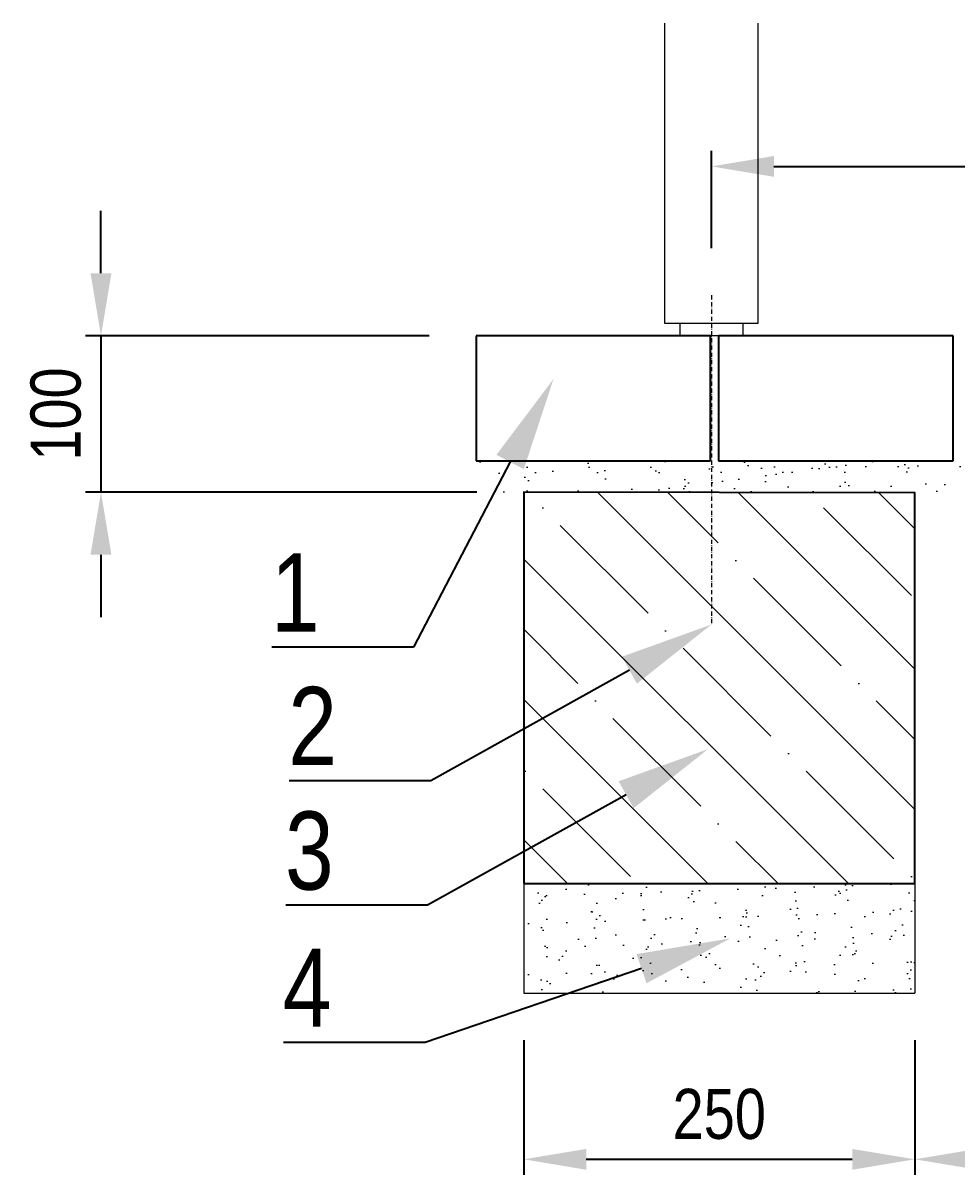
# Model space of a CAD drawing. Header units: millimetres. Extents: x 5064 to 11004, y 3085 to 7285.
# Drawn here: x 7208 to 7805, y 5074 to 5810 of the extents above; entities that cross this region are included whole.
import ezdxf
from ezdxf import colors
from ezdxf.entities.mleader import LeaderData, LeaderLine
from ezdxf.math import Vec2, Vec3

# ---------------------------------------------------------------- set-up
doc = ezdxf.new("R2010")
doc.units = ezdxf.units.MM
doc.header["$LTSCALE"] = 0.3
doc.linetypes.add('DashDot', pattern=[15, 9, -3, 0, -3])
doc.layers.add('SRAFY', color=251, linetype='Continuous', lineweight=13)
doc.styles.add('SEACAD_Arial', font='arial.ttf', dxfattribs={"width": 0.8})
doc.dimstyles.new('ISO-25', dxfattribs={"dimtxt": 1.6, "dimasz": 2, "dimexe": 0.5, "dimexo": 1.5, "dimtad": 1, "dimdec": 0, "dimtxsty": 'SEACAD_Arial', "dimcen": 2, "dimadec": 0, "dimazin": 0, "dimtfac": 1, "dimtdec": 0, "dimtmove": 0, "dimatfit": 3, "dimfxl": 1, "dimarcsym": 0})

# ---------------------------------------------------------------- blocks, each defined once
blk = doc.blocks.new('*D139')
at = {"color": 0, "lineweight": -2, "transparency": 16777216}
for p, q in [((7647.93, 5666.47), (7647.93, 5728.79)), ((8287.93, 5666.44), (8287.93, 5728.79)), ((7687.93, 5718.79), (8247.93, 5718.79))]:
    blk.add_line(p, q, dxfattribs=at)
at = {"color": 0, "transparency": 16777216}
for points in [[(7687.93, 5725.46), (7687.93, 5712.13), (7647.93, 5718.79)], [(8247.93, 5725.46), (8247.93, 5712.13), (8287.93, 5718.79)]]:
    blk.add_solid(points, dxfattribs=at)
at = {"layer": 'Defpoints', "color": 0, "transparency": 16777216}
for p in [(8287.93, 5718.79), (7647.93, 5636.47), (8287.93, 5636.44)]:
    blk.add_point(p, dxfattribs=at)
at = {"color": 0, "transparency": 16777216, "insert": (7967.93, 5747.63), "char_height": 32, "attachment_point": 5, "style": 'SEACAD_Arial'}
blk.add_mtext('640', dxfattribs=at)
blk = doc.blocks.new('*D141')
at = {"color": 0, "lineweight": -2, "transparency": 16777216}
for p, q in [((7527.95, 5160.12), (7527.95, 5073.82)), ((7777.95, 5160.12), (7777.95, 5073.82)), ((7567.95, 5083.82), (7737.95, 5083.82))]:
    blk.add_line(p, q, dxfattribs=at)
at = {"color": 0, "transparency": 16777216}
for points in [[(7567.95, 5090.48), (7567.95, 5077.15), (7527.95, 5083.82)], [(7737.95, 5090.48), (7737.95, 5077.15), (7777.95, 5083.82)]]:
    blk.add_solid(points, dxfattribs=at)
at = {"layer": 'Defpoints', "color": 0, "transparency": 16777216}
for p in [(7527.95, 5190.12), (7777.95, 5190.12), (7777.95, 5083.82)]:
    blk.add_point(p, dxfattribs=at)
at = {"color": 0, "transparency": 16777216, "insert": (7652.95, 5112.65), "char_height": 32, "attachment_point": 5, "style": 'SEACAD_Arial'}
blk.add_mtext('250', dxfattribs=at)
blk = doc.blocks.new('*D143')
at = {"color": 0, "lineweight": -2, "transparency": 16777216}
for p, q in [((8177.95, 5210.51), (8177.95, 5073.82)), ((7777.95, 5160.12), (7777.95, 5073.82)), ((7817.95, 5083.82), (8137.95, 5083.82))]:
    blk.add_line(p, q, dxfattribs=at)
at = {"color": 0, "transparency": 16777216}
for points in [[(7817.95, 5090.48), (7817.95, 5077.15), (7777.95, 5083.82)], [(8137.95, 5090.48), (8137.95, 5077.15), (8177.95, 5083.82)]]:
    blk.add_solid(points, dxfattribs=at)
at = {"layer": 'Defpoints', "color": 0, "transparency": 16777216}
for p in [(8177.95, 5240.51), (7777.95, 5190.12), (8177.95, 5083.82)]:
    blk.add_point(p, dxfattribs=at)
at = {"color": 0, "transparency": 16777216, "insert": (7977.95, 5112.65), "char_height": 32, "attachment_point": 5, "style": 'SEACAD_Arial'}
blk.add_mtext('400', dxfattribs=at)
blk = doc.blocks.new('*D158')
at = {"color": 0, "lineweight": -2, "transparency": 16777216}
for p, q in [((7257.65, 5650.45), (7257.65, 5690.45)), ((7467.42, 5610.45), (7247.65, 5610.45)), ((7257.65, 5610.45), (7257.65, 5510.45)), ((7497.95, 5510.45), (7247.65, 5510.45)), ((7257.65, 5470.45), (7257.65, 5430.45))]:
    blk.add_line(p, q, dxfattribs=at)
at = {"color": 0, "transparency": 16777216}
for points in [[(7250.98, 5650.45), (7264.32, 5650.45), (7257.65, 5610.45)], [(7250.98, 5470.45), (7264.32, 5470.45), (7257.65, 5510.45)]]:
    blk.add_solid(points, dxfattribs=at)
at = {"layer": 'Defpoints', "color": 0, "transparency": 16777216}
for p in [(7497.42, 5610.45), (7257.65, 5510.45), (7527.95, 5510.45)]:
    blk.add_point(p, dxfattribs=at)
at = {"color": 0, "transparency": 16777216, "insert": (7228.81, 5560.45), "char_height": 32, "attachment_point": 5, "rotation": 90, "style": 'SEACAD_Arial'}
blk.add_mtext('100', dxfattribs=at)

msp = doc.modelspace()

# ---------------------------------------------------------------- hatches: boundary and pattern name
at = {"layer": 'SRAFY'}
h = msp.add_hatch(dxfattribs=at)
h.set_pattern_fill('AR-SAND', color=256, scale=0.5)
h.set_pattern_definition([(37.5, (961.977, 295.79), (-0.800016, 24.47066), [0, -19.304, 0, -21.59, 0, -20.6375]), (7.5, (961.977, 295.79), (22.47616, 35.84126), [0, -10.414, 0, -17.399, 0, -6.6675]), (327.5, (946.356, 295.79), (39.54962, 0.07186), [0, -6.35, 0, -22.86, 0, -29.845]), (317.5, (946.356, 295.79), (38.17782, 11.14647), [0, -3.175, 0, -14.986, 0, -17.145])])
h.paths.add_polyline_path([(7497.42, 5530.45), (7497.42, 5510.49), (7527.95, 5510.45), (7647.93, 5510.28), (7647.93, 5530.45)])
h.paths.add_polyline_path([(7957.42, 5510.1), (7957.42, 5530.45), (7647.93, 5530.45), (7647.93, 5510.28), (7777.93, 5510.1)])
h = msp.add_hatch(dxfattribs=at)
h.set_pattern_fill('ANSI35', color=256, scale=10, angle=90)
h.set_pattern_definition([(135, (961.977, 0), (-44.9013, -44.9013), []), (135, (961.977, 44.9), (-44.9013, -44.9013), [79.375, -15.875, 0, -15.875])])
h.paths.add_polyline_path([(7527.95, 5260.11), (7777.96, 5260.11), (7777.96, 5260.11, -1.000149), (7777.94, 5260.11, -0.999851), (7777.96, 5260.11), (7777.93, 5510.1), (7527.95, 5510.45)])
h = msp.add_hatch(dxfattribs=at)
h.set_pattern_fill('AR-SAND', color=256, scale=0.5, angle=90)
h.set_pattern_definition([(127.5, (961.977, 0), (-24.47066, -0.800016), [0, -19.304, 0, -21.59, 0, -20.6375]), (97.5, (961.977, 0), (-35.84126, 22.47616), [0, -10.414, 0, -17.399, 0, -6.6675]), (57.5, (961.977, -15.62), (-0.07186, 39.54962), [0, -6.35, 0, -22.86, 0, -29.845]), (47.5, (961.977, -15.62), (-11.14647, 38.17782), [0, -3.175, 0, -14.986, 0, -17.145])])
h.paths.add_polyline_path([(7527.95, 5260.11), (7527.95, 5190.12), (7777.94, 5190.12), (7777.94, 5260.11)])

# ---------------------------------------------------------------- linework, layer by layer
at = {"color": 0, "linetype": 'DashDot', "lineweight": 9}
msp.add_line((7647.93, 5636.47), (7647.93, 5425.81), dxfattribs=at)
at = {"color": 7, "linetype": 'Continuous'}
for p, q in [((7647.42, 5610.45), (7497.42, 5610.45)), ((7497.42, 5610.45), (7497.42, 5530.45)), ((7647.42, 5530.45), (7647.42, 5610.45)), ((7802.42, 5610.45), (7652.42, 5610.45)), ((7652.42, 5610.45), (7652.42, 5530.45)), ((7802.42, 5530.45), (7802.42, 5610.45)), ((7497.42, 5530.45), (7647.42, 5530.45)), ((7652.42, 5530.45), (7802.42, 5530.45))]:
    msp.add_line(p, q, dxfattribs=at)
at = {"lineweight": 15}
msp.add_lwpolyline([(7617.92, 5810.47), (7617.92, 5618.47), (7677.92, 5618.47), (7677.92, 5810.47)], dxfattribs=at)
msp.add_lwpolyline([(7627.92, 5618.47), (7667.92, 5618.47), (7667.92, 5610.47), (7627.92, 5610.47)], close=True, dxfattribs=at)
msp.add_lwpolyline([(7527.95, 5260.11), (7777.96, 5260.11), (7777.93, 5510.1), (7527.95, 5510.45)], close=True)
at = {"color": 7, "linetype": 'Continuous'}
for centre in [(7647.93, 5610.47), (7777.95, 5260.11)]:
    msp.add_circle(centre, 0.01, dxfattribs=at)
at = {"layer": 'SRAFY'}
for p, q in [((7527.95, 5260.11), (7527.95, 5190.12)), ((7777.94, 5260.11), (7777.94, 5190.12)), ((7527.95, 5190.12), (7777.94, 5190.12))]:
    msp.add_line(p, q, dxfattribs=at)

# ---------------------------------------------------------------- dimensions: what is measured, and where the dimension line sits
for base, p1, p2, override, picture, middle in [((8287.93, 5718.79), (7647.93, 5636.47), (8287.93, 5636.44), {"dimscale": 0}, '*D139', (7967.93, 5747.63)), ((8177.95, 5083.82), (7777.95, 5190.12), (8177.95, 5240.51), {"dimscale": 0, "dimtix": 0, "dimtofl": 1, "dimtmove": 0, "dimatfit": 3}, '*D143', (7977.95, 5112.65)), ((7777.95, 5083.82), (7527.95, 5190.12), (7777.95, 5190.12), {"dimscale": 0, "dimtix": 0, "dimtofl": 1, "dimtmove": 0, "dimatfit": 3}, '*D141', (7652.95, 5112.65))]:
    dim = msp.add_linear_dim(base=base, p1=p1, p2=p2, dimstyle='ISO-25', override=override)
    dim.commit()
    dim.dimension.update_dxf_attribs({"geometry": picture, "text_midpoint": middle})
dim = msp.add_linear_dim(base=(7257.65, 5510.45), p1=(7497.42, 5610.45), p2=(7527.95, 5510.45), angle=90, dimstyle='ISO-25')
dim.commit()
dim.dimension.update_dxf_attribs({"geometry": '*D158', "text_midpoint": (7257.65, 5560.45), "dimtype": 160})

# ---------------------------------------------------------------- leaders
ml = msp.add_multileader_mtext('Standard')
ml.set_content('1', color=256, style='SEACAD_Arial')
ml.set_leader_properties()
ml.build(insert=Vec2(0, 0))
ml.multileader.update_dxf_attribs({"text_right_attachment_type": 6, "dogleg_length": 2, "arrow_head_size": 60, "scale": 20})
ctx = ml.context
ctx.base_point, ctx.scale, ctx.char_height, ctx.arrow_head_size, ctx.landing_gap_size, ctx.plane_origin = Vec3(7362.64, 5446.35), 20, 50, 60, 20, Vec3(7727.42, 5610.45)
ctx.right_attachment, ctx.text_align_type = 6, 2
notes = []
notes.append((ctx, [(1, (1, 1, 0), (7457.38, 5411.35), (-1, 0), 40, [(0, [(7547.02, 5582.96)], 0, [])])]))
ctx.mtext.insert, ctx.mtext.alignment, ctx.mtext.flow_direction = Vec3(7397.38, 5471.35), 3, 5
ml = msp.add_multileader_mtext('Standard')
ml.set_content('2', color=256, style='SEACAD_Arial')
ml.set_leader_properties()
ml.build(insert=Vec2(0, 0))
ml.multileader.update_dxf_attribs({"text_right_attachment_type": 6, "dogleg_length": 2, "arrow_head_size": 60, "scale": 20})
ctx = ml.context
ctx.base_point, ctx.scale, ctx.char_height, ctx.arrow_head_size, ctx.landing_gap_size, ctx.plane_origin = Vec3(7362.01, 5360.91), 20, 50, 60, 20, Vec3(7647.93, 5425.81)
ctx.right_attachment, ctx.text_align_type = 6, 2
notes.append((ctx, [(1, (1, 1, 0), (7468.51, 5325.91), (-1, 0), 40, [(0, [(7647.93, 5425.81)], 0, [])])]))
ctx.mtext.insert, ctx.mtext.alignment, ctx.mtext.flow_direction = Vec3(7408.51, 5385.91), 3, 5
ml = msp.add_multileader_mtext('Standard')
ml.set_content('3', color=256, style='SEACAD_Arial')
ml.set_leader_properties()
ml.build(insert=Vec2(0, 0))
ml.multileader.update_dxf_attribs({"text_right_attachment_type": 6, "dogleg_length": 2, "arrow_head_size": 60, "scale": 20})
ctx = ml.context
ctx.base_point, ctx.scale, ctx.char_height, ctx.arrow_head_size, ctx.landing_gap_size, ctx.plane_origin = Vec3(7360.21, 5280.82), 20, 50, 60, 20, Vec3(7645.82, 5346.16)
ctx.right_attachment, ctx.text_align_type = 6, 2
notes.append((ctx, [(1, (1, 1, 0), (7466.4, 5246.26), (-1, 0), 40, [(0, [(7645.82, 5346.16)], 0, [])])]))
ctx.mtext.insert, ctx.mtext.alignment, ctx.mtext.flow_direction = Vec3(7406.4, 5306.26), 3, 5
ml = msp.add_multileader_mtext('Standard')
ml.set_content('4', color=256, style='SEACAD_Arial')
ml.set_leader_properties()
ml.build(insert=Vec2(0, 0))
ml.multileader.update_dxf_attribs({"text_right_attachment_type": 6, "dogleg_length": 2, "arrow_head_size": 60, "scale": 20})
ctx = ml.context
ctx.base_point, ctx.scale, ctx.char_height, ctx.arrow_head_size, ctx.landing_gap_size, ctx.plane_origin = Vec3(7357.29, 5193.59), 20, 50, 60, 20, Vec3(7567.81, 5266.22)
ctx.right_attachment, ctx.text_align_type = 6, 2
notes.append((ctx, [(1, (1, 1, 0), (7464.96, 5158.59), (-1, 0), 40, [(0, [(7660.03, 5225.11)], 0, [])])]))
ctx.mtext.insert, ctx.mtext.alignment, ctx.mtext.flow_direction = Vec3(7404.96, 5218.59), 3, 5
for ctx, leaders in notes:
    for number, flags, end, landing, length, lines in leaders:
        leader = LeaderData()
        leader.index, (leader.has_last_leader_line, leader.has_dogleg_vector, leader.attachment_direction) = number, flags
        leader.last_leader_point, leader.dogleg_vector, leader.dogleg_length = Vec3(end), Vec3(landing), length
        for number, points, colour, breaks in lines:
            line = LeaderLine()
            line.index, line.vertices, line.color, line.breaks = number, Vec3.list(points), colors.encode_raw_color(colour), breaks
            leader.lines.append(line)
        ctx.leaders.append(leader)

doc.saveas('drawing.dxf')
